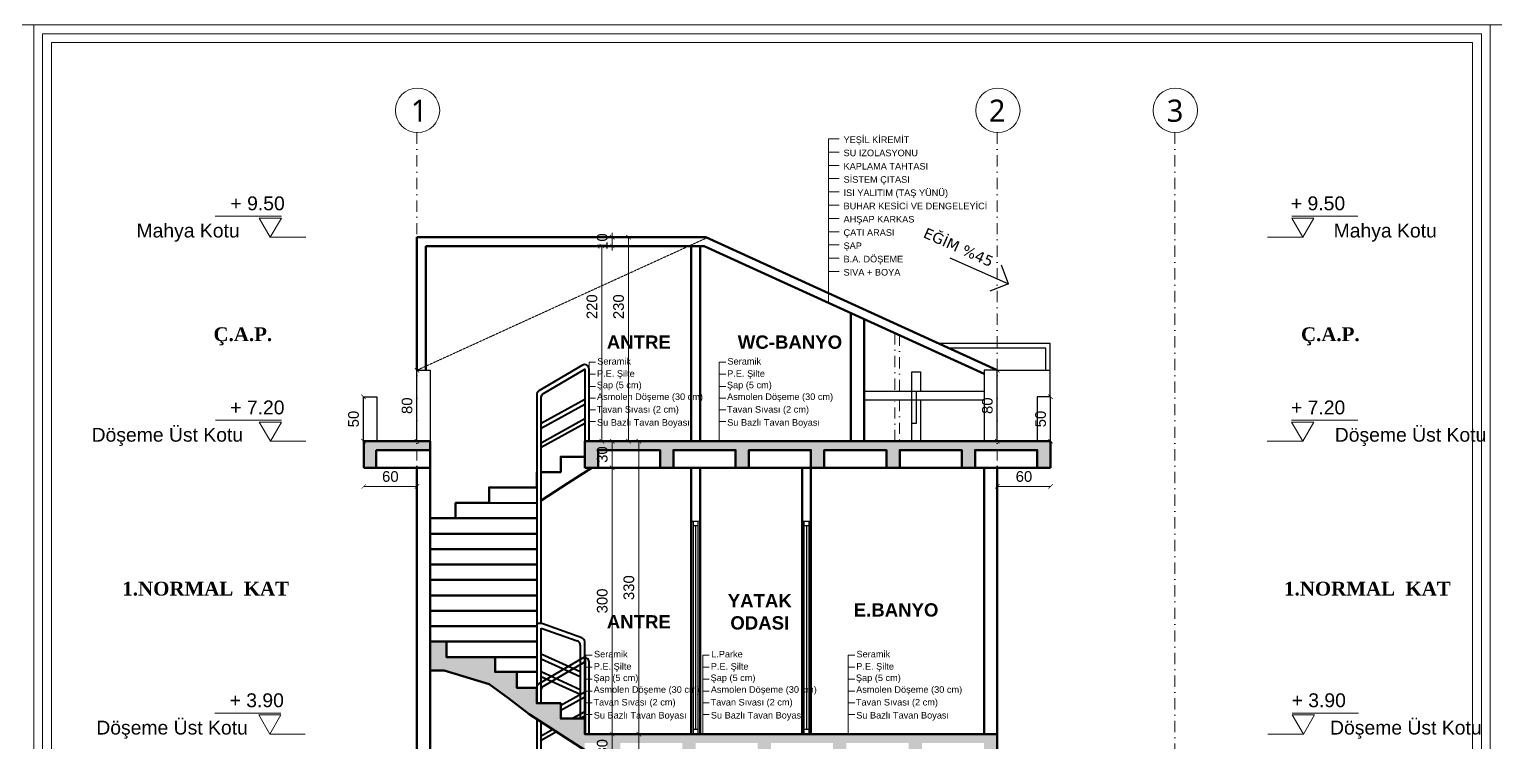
# Model space of a CAD drawing. Header units: millimetres. Extents: x 14753 to 45183, y 5640 to 19518.
# Drawn here: x 26674 to 28326, y 16760 to 17563 of the extents above; entities that cross this region are included whole.
import ezdxf

# ---------------------------------------------------------------- set-up
doc = ezdxf.new("R2010")
doc.units = ezdxf.units.MM
for name, pattern in [('DASHDOT', [25.4, 12.7, -6.35, 0, -6.35]), ('DUZ', [0]), ('HIDDEN', [0.375, 0.25, -0.125])]:
    doc.linetypes.add(name, pattern=pattern)
doc.layers.add('a_p1_enince', color=1, linetype='Continuous')
for name, color, linetype, lineweight in [('AKS', 251, 'DASHDOT', 0), ('CERCEVE', 66, 'Continuous', 0), ('Duvar', 1, 'Continuous', 50), ('DUVAR_0.30_gkhn', 7, 'DUZ', 30), ('Görüneyen', 250, 'HIDDEN', 0), ('k aks', 44, 'DASHDOT', 18), ('K GÖRÜNÜŞ ARKA', 133, 'Continuous', 25), ('k ic olcu', 254, 'Continuous', 18), ('k pencere', 4, 'Continuous', 25), ('k tarama', 252, 'Continuous', 9), ('k yazi', 253, 'Continuous', 15), ('Kolon', 30, 'Continuous', 50), ('korkuluk', 6, 'Continuous', 40), ('YAZI', 1, 'Continuous', 0)]:
    doc.layers.add(name, color=color, linetype=linetype, lineweight=lineweight)
doc.styles.add('MtXpl_Segoe_UI', font='segoeui.ttf')
doc.styles.get("Standard").update_dxf_attribs({"font": 'arial.ttf'})
doc.dimstyles.new('icölcü', dxfattribs={"dimtxt": 12, "dimasz": 5, "dimexe": 1.25, "dimexo": 0.625, "dimgap": 5, "dimtad": 1, "dimdec": 0, "dimtxsty": 'Standard', "dimblk": 'ARCHTICK', "dimcen": -10, "dimse1": 1, "dimse2": 1, "dimadec": 0, "dimazin": 0, "dimtfac": 1, "dimtdec": 0, "dimtix": 1, "dimtmove": 0, "dimatfit": 3, "dimldrblk": 'ARCHTICK', "dimfxl": 1, "dimarcsym": 0})

# ---------------------------------------------------------------- blocks, each defined once
blk = doc.blocks.new('_ArchTick')
at = {"color": 0, "linetype": 'ByBlock', "const_width": 0.15}
blk.add_lwpolyline([(-0.5, -0.5), (0.5, 0.5)], dxfattribs=at)
blk = doc.blocks.new('*D957')
at = {"layer": 'Defpoints', "color": 0, "transparency": 16777216}
for p in [(390109.3, 4550607.9), (390109.3, 4550607.9), (390109.3, 4550557.9)]:
    blk.add_point(p, dxfattribs=at)
at = {"layer": 'k ic olcu', "color": 0, "lineweight": -2, "transparency": 16777216}
blk.add_line((390109.3, 4550557.9), (390109.3, 4550607.9), dxfattribs=at)
at = {"layer": 'k ic olcu', "color": 0, "lineweight": -2, "transparency": 16777216, "xscale": 5, "yscale": 5, "zscale": 5}
for p, rotation in [((390109.3, 4550607.9), 90), ((390109.3, 4550557.9), 270)]:
    blk.add_blockref('_ArchTick', p, dxfattribs=dict(at, rotation=rotation))
at = {"layer": 'k ic olcu', "color": 0, "transparency": 16777216, "insert": (390098.1, 4550582.9), "char_height": 12, "attachment_point": 5, "rotation": 90}
blk.add_mtext('50', dxfattribs=at)
blk = doc.blocks.new('*D958')
at = {"layer": 'Defpoints', "color": 0, "transparency": 16777216}
for p in [(389335, 4550607.9), (389335, 4550607.9), (389335, 4550557.9)]:
    blk.add_point(p, dxfattribs=at)
at = {"layer": 'k ic olcu', "color": 0, "lineweight": -2, "transparency": 16777216}
blk.add_line((389335, 4550557.9), (389335, 4550607.9), dxfattribs=at)
at = {"layer": 'k ic olcu', "color": 0, "lineweight": -2, "transparency": 16777216, "xscale": 5, "yscale": 5, "zscale": 5}
for p, rotation in [((389335, 4550607.9), 90), ((389335, 4550557.9), 270)]:
    blk.add_blockref('_ArchTick', p, dxfattribs=dict(at, rotation=rotation))
at = {"layer": 'k ic olcu', "color": 0, "transparency": 16777216, "insert": (389323.8, 4550582.9), "char_height": 12, "attachment_point": 5, "rotation": 90}
blk.add_mtext('50', dxfattribs=at)
blk = doc.blocks.new('*D948')
at = {"layer": 'Defpoints', "color": 0, "transparency": 16777216}
for p in [(389615.3, 4550227.9), (389615.3, 4550227.9), (389615.3, 4550197.9)]:
    blk.add_point(p, dxfattribs=at)
at = {"layer": 'k ic olcu', "color": 0, "lineweight": -2, "transparency": 16777216}
blk.add_line((389615.3, 4550197.9), (389615.3, 4550227.9), dxfattribs=at)
at = {"layer": 'k ic olcu', "color": 0, "lineweight": -2, "transparency": 16777216, "xscale": 5, "yscale": 5, "zscale": 5}
for p, rotation in [((389615.3, 4550227.9), 90), ((389615.3, 4550197.9), 270)]:
    blk.add_blockref('_ArchTick', p, dxfattribs=dict(at, rotation=rotation))
at = {"layer": 'k ic olcu', "color": 0, "transparency": 16777216, "insert": (389604.1, 4550212.9), "char_height": 12, "attachment_point": 5, "rotation": 90}
blk.add_mtext('30', dxfattribs=at)
blk = doc.blocks.new('*D949')
at = {"layer": 'Defpoints', "color": 0, "transparency": 16777216}
for p in [(389615.3, 4550527.9), (389615.3, 4550527.9), (389615.3, 4550227.9)]:
    blk.add_point(p, dxfattribs=at)
at = {"layer": 'k ic olcu', "color": 0, "lineweight": -2, "transparency": 16777216}
blk.add_line((389615.3, 4550227.9), (389615.3, 4550527.9), dxfattribs=at)
at = {"layer": 'k ic olcu', "color": 0, "lineweight": -2, "transparency": 16777216, "xscale": 5, "yscale": 5, "zscale": 5}
for p, rotation in [((389615.3, 4550527.9), 90), ((389615.3, 4550227.9), 270)]:
    blk.add_blockref('_ArchTick', p, dxfattribs=dict(at, rotation=rotation))
at = {"layer": 'k ic olcu', "color": 0, "transparency": 16777216, "insert": (389604.1, 4550377.9), "char_height": 12, "attachment_point": 5, "rotation": 90}
blk.add_mtext('300', dxfattribs=at)
blk = doc.blocks.new('*D950')
at = {"layer": 'Defpoints', "color": 0, "transparency": 16777216}
for p in [(389615.3, 4550557.9), (389615.3, 4550557.9), (389615.3, 4550527.9)]:
    blk.add_point(p, dxfattribs=at)
at = {"layer": 'k ic olcu', "color": 0, "lineweight": -2, "transparency": 16777216}
blk.add_line((389615.3, 4550527.9), (389615.3, 4550557.9), dxfattribs=at)
at = {"layer": 'k ic olcu', "color": 0, "lineweight": -2, "transparency": 16777216, "xscale": 5, "yscale": 5, "zscale": 5}
for p, rotation in [((389615.3, 4550557.9), 90), ((389615.3, 4550527.9), 270)]:
    blk.add_blockref('_ArchTick', p, dxfattribs=dict(at, rotation=rotation))
at = {"layer": 'k ic olcu', "color": 0, "transparency": 16777216, "insert": (389604.1, 4550542.9), "char_height": 12, "attachment_point": 5, "rotation": 90}
blk.add_mtext('30', dxfattribs=at)
blk = doc.blocks.new('*D952')
at = {"layer": 'Defpoints', "color": 0, "transparency": 16777216}
for p in [(389645.3, 4550227.9), (389645.3, 4550227.9), (389645.3, 4549897.9)]:
    blk.add_point(p, dxfattribs=at)
at = {"layer": 'k ic olcu', "color": 0, "lineweight": -2, "transparency": 16777216}
blk.add_line((389645.3, 4549897.9), (389645.3, 4550227.9), dxfattribs=at)
at = {"layer": 'k ic olcu', "color": 0, "lineweight": -2, "transparency": 16777216, "xscale": 5, "yscale": 5, "zscale": 5}
for p, rotation in [((389645.3, 4550227.9), 90), ((389645.3, 4549897.9), 270)]:
    blk.add_blockref('_ArchTick', p, dxfattribs=dict(at, rotation=rotation))
at = {"layer": 'k ic olcu', "color": 0, "transparency": 16777216, "insert": (389634.1, 4550062.9), "char_height": 12, "attachment_point": 5, "rotation": 90}
blk.add_mtext('330', dxfattribs=at)
blk = doc.blocks.new('*D953')
at = {"layer": 'Defpoints', "color": 0, "transparency": 16777216}
for p in [(389645.3, 4550557.9), (389645.3, 4550557.9), (389645.3, 4550227.9)]:
    blk.add_point(p, dxfattribs=at)
at = {"layer": 'k ic olcu', "color": 0, "lineweight": -2, "transparency": 16777216}
blk.add_line((389645.3, 4550227.9), (389645.3, 4550557.9), dxfattribs=at)
at = {"layer": 'k ic olcu', "color": 0, "lineweight": -2, "transparency": 16777216, "xscale": 5, "yscale": 5, "zscale": 5}
for p, rotation in [((389645.3, 4550557.9), 90), ((389645.3, 4550227.9), 270)]:
    blk.add_blockref('_ArchTick', p, dxfattribs=dict(at, rotation=rotation))
at = {"layer": 'k ic olcu', "color": 0, "transparency": 16777216, "insert": (389634.1, 4550392.9), "char_height": 12, "attachment_point": 5, "rotation": 90}
blk.add_mtext('330', dxfattribs=at)
blk = doc.blocks.new('*D954')
at = {"layer": 'Defpoints', "color": 0, "transparency": 16777216}
for p in [(390049.3, 4550637.9), (390079.1, 4550637.9), (390049.3, 4550557.9)]:
    blk.add_point(p, dxfattribs=at)
at = {"layer": 'k ic olcu', "color": 0, "lineweight": -2, "transparency": 16777216}
blk.add_line((390049.3, 4550557.9), (390049.3, 4550637.9), dxfattribs=at)
at = {"layer": 'k ic olcu', "color": 0, "lineweight": -2, "transparency": 16777216, "xscale": 5, "yscale": 5, "zscale": 5}
for p, rotation in [((390049.3, 4550637.9), 90), ((390049.3, 4550557.9), 270)]:
    blk.add_blockref('_ArchTick', p, dxfattribs=dict(at, rotation=rotation))
at = {"layer": 'k ic olcu', "color": 0, "transparency": 16777216, "insert": (390038.1, 4550597.9), "char_height": 12, "attachment_point": 5, "rotation": 90}
blk.add_mtext('80', dxfattribs=at)
blk = doc.blocks.new('*D955')
at = {"layer": 'Defpoints', "color": 0, "transparency": 16777216}
for p in [(390049.3, 4550527.9), (390109.3, 4550527.9), (390049.3, 4550507)]:
    blk.add_point(p, dxfattribs=at)
at = {"layer": 'k ic olcu', "color": 0, "lineweight": -2, "transparency": 16777216}
blk.add_line((390109.3, 4550507), (390049.3, 4550507), dxfattribs=at)
at = {"layer": 'k ic olcu', "color": 0, "lineweight": -2, "transparency": 16777216, "xscale": 5, "yscale": 5, "zscale": 5, "rotation": 180}
blk.add_blockref('_ArchTick', (390049.3, 4550507), dxfattribs=at)
at = {"layer": 'k ic olcu', "color": 0, "lineweight": -2, "transparency": 16777216, "xscale": 5, "yscale": 5, "zscale": 5}
blk.add_blockref('_ArchTick', (390109.3, 4550507), dxfattribs=at)
at = {"layer": 'k ic olcu', "color": 0, "transparency": 16777216, "insert": (390079.3, 4550518.1), "char_height": 12, "attachment_point": 5}
blk.add_mtext('60', dxfattribs=at)
blk = doc.blocks.new('*D956')
at = {"layer": 'Defpoints', "color": 0, "transparency": 16777216}
for p in [(389395.3, 4550637.9), (389395.3, 4550637.9), (389395.3, 4550557.9)]:
    blk.add_point(p, dxfattribs=at)
at = {"layer": 'k ic olcu', "color": 0, "lineweight": -2, "transparency": 16777216}
blk.add_line((389395.3, 4550557.9), (389395.3, 4550637.9), dxfattribs=at)
at = {"layer": 'k ic olcu', "color": 0, "lineweight": -2, "transparency": 16777216, "xscale": 5, "yscale": 5, "zscale": 5}
for p, rotation in [((389395.3, 4550637.9), 90), ((389395.3, 4550557.9), 270)]:
    blk.add_blockref('_ArchTick', p, dxfattribs=dict(at, rotation=rotation))
at = {"layer": 'k ic olcu', "color": 0, "transparency": 16777216, "insert": (389384.1, 4550597.9), "char_height": 12, "attachment_point": 5, "rotation": 90}
blk.add_mtext('80', dxfattribs=at)
blk = doc.blocks.new('*D959')
at = {"layer": 'Defpoints', "color": 0, "transparency": 16777216}
for p in [(389335.3, 4550527.9), (389395.3, 4550527.9), (389335.3, 4550507)]:
    blk.add_point(p, dxfattribs=at)
at = {"layer": 'k ic olcu', "color": 0, "lineweight": -2, "transparency": 16777216}
blk.add_line((389395.3, 4550507), (389335.3, 4550507), dxfattribs=at)
at = {"layer": 'k ic olcu', "color": 0, "lineweight": -2, "transparency": 16777216, "xscale": 5, "yscale": 5, "zscale": 5, "rotation": 180}
blk.add_blockref('_ArchTick', (389335.3, 4550507), dxfattribs=at)
at = {"layer": 'k ic olcu', "color": 0, "lineweight": -2, "transparency": 16777216, "xscale": 5, "yscale": 5, "zscale": 5}
blk.add_blockref('_ArchTick', (389395.3, 4550507), dxfattribs=at)
at = {"layer": 'k ic olcu', "color": 0, "transparency": 16777216, "insert": (389365.3, 4550518.1), "char_height": 12, "attachment_point": 5}
blk.add_mtext('60', dxfattribs=at)
blk = doc.blocks.new('kot1')
for p, q in [((578788.5, 90039.1), (578863, 90039.1)), ((578801, 90015.5), (578761, 90015.5))]:
    blk.add_line(p, q)
blk.add_lwpolyline([(578813.5, 90037.1), (578788.5, 90037.1), (578801, 90015.5)], close=True)
blk = doc.blocks.new('k4')
at = {"layer": 'YAZI', "xscale": -1}
for p in [(976925, 4460772.3), (976925.1, 4460542.4), (976924.4, 4460212.4), (976936.5, 4459882.4), (976937.1, 4459822.4), (976909.9, 4459602.4), (976909.9, 4459542.4)]:
    blk.add_blockref('kot1', p, dxfattribs=at)
at = {"layer": 'YAZI'}
for s, p in [('+ 9.50', (398079.1, 4550818.2, 574.2)), ('Mahya Kotu', (397973.2, 4550787.5, 574.2)), ('+ 7.20', (398078.8, 4550588.2, 574.2)), ('Döşeme Üst Kotu', (397922.6, 4550557.4, 574.2)), ('+ 3.90', (398078.1, 4550258.2, 574.2)), ('Döşeme Üst Kotu', (397927.9, 4550227.4, 574.2)), ('+ 0.60(128.98)', (398006.5, 4549928.2, 574.2)), ('S.B.K.', (398055.2, 4549897.4, 574.2)), ('± 0.00(128.38)', (398006.6, 4549868.2, 574.2)), ('Sıfır kotu', (398025.6, 4549837.8, 574.2)), ('-2.20', (398053.3, 4549646.2, 574.2)), ('Temel Üst Kotu', (397946.7, 4549617.4, 574.2)), ('-2.80', (398081.3, 4549585.2, 459.4)), ('Temel Alt Kotu', (397954.4, 4549557.5, 459.4))]:
    blk.add_text(s, height=15.6, dxfattribs=at).set_placement(p)
at = {"layer": 'YAZI', "char_height": 15.6, "width": 230.85, "attachment_point": 2}
for s, insert in [('{\\fTimes New Roman|b1|i0|c162|p18;Ç.A.P.}', (398093, 4550686.3, 0)), ('{\\fTimes New Roman|b1|i0|c162|p18;1.NORMAL  KAT}', (398051.2, 4550399.6, 0)), ('{\\fTimes New Roman|b1|i0|c162|p18;ZEMİN  KAT}', (398046, 4550138.5, 0)), ('{\\fTimes New Roman|b1|i0|c162|p18;1.BODRUM  KAT}', (398046, 4549748.4, 0))]:
    blk.add_mtext(s, dxfattribs=dict(at, insert=insert))
blk = doc.blocks.new('k3')
at = {"layer": 'YAZI'}
for p in [(-179475, 4460772.3), (-179475.1, 4460542.4), (-179474.4, 4460212.4), (-179486.5, 4459882.4), (-179487.1, 4459822.4), (-179459.9, 4459602.4), (-179459.9, 4459542.4)]:
    blk.add_blockref('kot1', p, dxfattribs=at)
for s, p in [('+ 9.50', (399312.5, 4550818.2, 574.2)), ('Mahya Kotu', (399360.7, 4550787.5, 574.2)), ('+ 7.20', (399312.6, 4550588.2, 574.2)), ('Döşeme Üst Kotu', (399362, 4550557.4, 574.2)), ('+ 3.90', (399313.3, 4550258.2, 574.2)), ('Döşeme Üst Kotu', (399356.7, 4550227.4, 574.2)), ('+ 0.60(128.98)', (399306.2, 4549928.2, 574.2)), ('S.B.K.', (399332.9, 4549897.4, 574.2)), ('± 0.00(128.38)', (399306.9, 4549868.2, 574.2)), ('Sıfır kotu', (399335.4, 4549837.8, 574.2)), ('-2.20', (399348.6, 4549646.2, 574.2)), ('Temel Üst Kotu', (399354.3, 4549617.4, 574.2)), ('-2.80', (399320.6, 4549585.2, 459.4)), ('Temel Alt Kotu', (399349.1, 4549557.5, 459.4))]:
    blk.add_text(s, height=15.6, dxfattribs=at).set_placement(p)
at = {"layer": 'YAZI', "char_height": 15.6, "width": 230.85, "attachment_point": 2}
for s, insert in [('{\\fTimes New Roman|b1|i0|c162|p18;Ç.A.P.}', (399357, 4550686.3, 0)), ('{\\fTimes New Roman|b1|i0|c162|p18;1.NORMAL  KAT}', (399398.8, 4550399.6, 0)), ('{\\fTimes New Roman|b1|i0|c162|p18;ZEMİN  KAT}', (399404, 4550138.5, 0)), ('{\\fTimes New Roman|b1|i0|c162|p18;1.BODRUM  KAT}', (399404, 4549748.4, 0))]:
    blk.add_mtext(s, dxfattribs=dict(at, insert=insert))
blk = doc.blocks.new('GXFFCGXFGFC')
at = {"layer": 'k yazi'}
for p, q in [((25995.3, 12934.2), (25995.3, 12749.5)), ((26007.4, 12934.2), (25995.3, 12934.2)), ((26007.4, 12919.2), (25995.3, 12919.2)), ((26007.4, 12904.3), (25995.3, 12904.3)), ((26007.4, 12889.4), (25995.3, 12889.4)), ((26007.4, 12874.4), (25995.3, 12874.4)), ((26007.4, 12859.5), (25995.3, 12859.5)), ((26007.4, 12844.6), (25995.3, 12844.6)), ((26007.4, 12829.6), (25995.3, 12829.6)), ((26007.4, 12814.7), (25995.3, 12814.7)), ((26007.4, 12799.7), (25995.3, 12799.7)), ((26007.4, 12784.8), (25995.3, 12784.8))]:
    blk.add_line(p, q, dxfattribs=at)
for s, p in [('YEŞİL KİREMİT', (26012.4, 12929.6)), ('SU IZOLASYONU', (26012.4, 12914.7)), ('KAPLAMA TAHTASI', (26012.4, 12899.7)), ('SİSTEM ÇITASI', (26012.4, 12884.8)), ('ISI YALITIM (TAŞ YÜNÜ)', (26012.4, 12869.8)), ('BUHAR KESİCİ VE DENGELEYİCİ', (26012.4, 12854.9)), ('AHŞAP KARKAS', (26012.4, 12840)), ('ÇATI ARASI', (26012.4, 12825)), ('ŞAP', (26012.4, 12810.1)), ('B.A. DÖŞEME', (26012.4, 12795.1)), ('SIVA + BOYA', (26012.4, 12780.2))]:
    blk.add_text(s, height=7.4, dxfattribs=at).set_placement(p)
blk = doc.blocks.new('*D941')
at = {"layer": 'Defpoints', "color": 0, "transparency": 16777216}
for p in [(389615.3, 4550787.9), (389720.9, 4550787.9), (389704.3, 4550777.9)]:
    blk.add_point(p, dxfattribs=at)
at = {"layer": 'k ic olcu', "color": 0, "lineweight": -2, "transparency": 16777216}
for p, q in [((389615.3, 4550787.9), (389615.3, 4550792.9)), ((389615.3, 4550777.9), (389615.3, 4550787.9)), ((389615.3, 4550777.9), (389615.3, 4550772.9))]:
    blk.add_line(p, q, dxfattribs=at)
at = {"layer": 'k ic olcu', "color": 0, "lineweight": -2, "transparency": 16777216, "xscale": 5, "yscale": 5, "zscale": 5}
for p, rotation in [((389615.3, 4550787.9), 270), ((389615.3, 4550777.9), 90)]:
    blk.add_blockref('_ArchTick', p, dxfattribs=dict(at, rotation=rotation))
at = {"layer": 'k ic olcu', "color": 0, "transparency": 16777216, "insert": (389604.1, 4550782.9), "char_height": 12, "attachment_point": 5, "rotation": 90}
blk.add_mtext('10', dxfattribs=at)
blk = doc.blocks.new('*D942')
at = {"layer": 'Defpoints', "color": 0, "transparency": 16777216}
for p in [(389633.6, 4550787.9), (389720.9, 4550787.9), (389645.3, 4550557.9)]:
    blk.add_point(p, dxfattribs=at)
at = {"layer": 'k ic olcu', "color": 0, "lineweight": -2, "transparency": 16777216}
blk.add_line((389633.6, 4550557.9), (389633.6, 4550787.9), dxfattribs=at)
at = {"layer": 'k ic olcu', "color": 0, "lineweight": -2, "transparency": 16777216, "xscale": 5, "yscale": 5, "zscale": 5}
for p, rotation in [((389633.6, 4550787.9), 90), ((389633.6, 4550557.9), 270)]:
    blk.add_blockref('_ArchTick', p, dxfattribs=dict(at, rotation=rotation))
at = {"layer": 'k ic olcu', "color": 0, "transparency": 16777216, "insert": (389622.5, 4550709.5), "char_height": 12, "attachment_point": 5, "rotation": 90}
blk.add_mtext('230', dxfattribs=at)
blk = doc.blocks.new('*D943')
at = {"layer": 'Defpoints', "color": 0, "transparency": 16777216}
for p in [(389603.6, 4550777.9), (389704.3, 4550777.9), (389615.3, 4550557.9)]:
    blk.add_point(p, dxfattribs=at)
at = {"layer": 'k ic olcu', "color": 0, "lineweight": -2, "transparency": 16777216}
blk.add_line((389603.6, 4550557.9), (389603.6, 4550777.9), dxfattribs=at)
at = {"layer": 'k ic olcu', "color": 0, "lineweight": -2, "transparency": 16777216, "xscale": 5, "yscale": 5, "zscale": 5}
for p, rotation in [((389603.6, 4550777.9), 90), ((389603.6, 4550557.9), 270)]:
    blk.add_blockref('_ArchTick', p, dxfattribs=dict(at, rotation=rotation))
at = {"layer": 'k ic olcu', "color": 0, "transparency": 16777216, "insert": (389592.5, 4550709.5), "char_height": 12, "attachment_point": 5, "rotation": 90}
blk.add_mtext('220', dxfattribs=at)
blk = doc.blocks.new('b blok a-a kesiti')
at = {"layer": 'k tarama'}
h = blk.add_hatch(dxfattribs=at)
h.set_pattern_fill('JIS_STN_2.5', color=256, scale=5)
h.set_pattern_definition([(45, (66.997, -1743.027), (-8.838834765, 8.838834765), []), (45, (75.822, -1743.027), (-8.838834765, 8.838834765), [6, -2.5])])
h.paths.add_polyline_path([(389754.3, 4550547.9), (389684.3, 4550547.9), (389684.3, 4550527.9), (389669.3, 4550527.9), (389669.3, 4550547.9), (389599.3, 4550547.9), (389599.3, 4550527.9), (389584.3, 4550527.9), (389584.3, 4550557.9), (390109.3, 4550557.9), (390109.3, 4550527.9), (390094.3, 4550527.9), (390094.3, 4550547.9), (390024.3, 4550547.9), (390024.3, 4550527.9), (390009.3, 4550527.9), (390009.3, 4550547.9), (389939.3, 4550547.9), (389939.3, 4550527.9), (389924.3, 4550527.9), (389924.3, 4550547.9), (389854.3, 4550547.9), (389854.3, 4550527.9), (389839.3, 4550527.9), (389839.3, 4550547.9), (389769.3, 4550547.9), (389769.3, 4550527.9), (389754.3, 4550527.9)])
h.paths.add_polyline_path([(389335.3, 4550557.9), (389410.3, 4550557.9), (389410.3, 4550547.9), (389349.3, 4550547.9), (389349.3, 4550527.9), (389335.3, 4550527.9)])
h.paths.add_polyline_path([(389498.9, 4549938), (389476.5, 4549954.3), (389426.1, 4549969.7), (389410.3, 4549969.7), (389410.3, 4550002.1), (389428.4, 4550002.1), (389428.4, 4549984.7), (389483.3, 4549984.7), (389483.3, 4549967.9), (389507.9, 4549967.9), (389507.9, 4549950), (389530.3, 4549950), (389530.3, 4549932.6), (389557.3, 4549932.6), (389557.3, 4549915.3), (389584.3, 4549915.3), (389584.3, 4549897.9), (390249.3, 4549897.9), (390249.3, 4549617.9), (390224.3, 4549617.9), (390224.3, 4549867.9), (390224.3, 4549887.9), (390154.3, 4549887.9), (390154.3, 4549867.9), (390139.3, 4549867.9), (390139.3, 4549887.9), (390069.3, 4549887.9), (390069.3, 4549867.9), (390054.3, 4549867.9), (390054.3, 4549887.9), (389984.3, 4549887.9), (389984.3, 4549867.9), (389969.3, 4549867.9), (389969.3, 4549887.9), (389899.3, 4549887.9), (389899.3, 4549867.9), (389884.3, 4549867.9), (389884.3, 4549887.9), (389814.3, 4549887.9), (389814.3, 4549867.9), (389799.3, 4549867.9), (389799.3, 4549887.9), (389729.3, 4549887.9), (389729.3, 4549867.9), (389714.3, 4549867.9), (389714.3, 4549887.9), (389644.3, 4549887.9), (389644.3, 4549867.9), (389629.3, 4549867.9), (389629.3, 4549887.9), (389584.3, 4549887.9), (389584.3, 4549880.1), (389521.6, 4549920.4)])
h.paths.add_polyline_path([(389345.3, 4549617.9), (390299.3, 4549617.9), (390299.3, 4549557.9), (389345.3, 4549557.9)])
h.paths.add_polyline_path([(389395.3, 4549897.9), (389420.3, 4549897.9), (389420.3, 4549617.9), (389395.3, 4549617.9)])
h.paths.add_polyline_path([(389420.3, 4549706.3), (389428.4, 4549706.3), (389428.4, 4549691.6), (389483.3, 4549691.6), (389483.3, 4549676.8), (389507.9, 4549676.8), (389507.9, 4549662.1), (389530.3, 4549662.1), (389530.3, 4549647.4), (389557.3, 4549647.4), (389557.3, 4549632.6), (389584.3, 4549632.6), (389584.3, 4549617.9), (389553, 4549617.9), (389550.1, 4549619.5), (389522.5, 4549634.5), (389499.9, 4549649.4), (389477.4, 4549662.9), (389426.4, 4549676.6), (389420.3, 4549676.6)], flags=17)
h.paths.add_polyline_path([(389964.3, 4550217.9), (389964.3, 4550197.9), (389949.3, 4550197.9), (389949.3, 4550217.9), (389879.3, 4550217.9), (389879.3, 4550197.9), (389864.3, 4550197.9), (389864.3, 4550217.9), (389794.3, 4550217.9), (389794.3, 4550197.9), (389779.3, 4550197.9), (389779.3, 4550217.9), (389709.3, 4550217.9), (389709.3, 4550197.9), (389694.3, 4550197.9), (389694.3, 4550217.9), (389624.3, 4550217.9), (389624.3, 4550197.9), (389609.3, 4550197.9), (389609.3, 4550217.9), (389584.3, 4550217.9), (389584.3, 4550210.1), (389521.6, 4550250.4), (389498.9, 4550268), (389476.5, 4550284.3), (389426.1, 4550299.7), (389410.3, 4550299.7), (389410.3, 4550332.1), (389428.4, 4550332.1), (389428.4, 4550314.7), (389483.3, 4550314.7), (389483.3, 4550297.9), (389507.9, 4550297.9), (389507.9, 4550280), (389530.3, 4550280), (389530.3, 4550262.6), (389557.3, 4550262.6), (389557.3, 4550245.3), (389584.3, 4550245.3), (389584.3, 4550227.9), (390049.3, 4550227.9), (390049.3, 4550197.9), (390034.3, 4550197.9), (390034.3, 4550217.9)])
at = {"layer": 'AKS'}
blk.add_lwpolyline([(389933.9, 4550679.6), (389933.9, 4550614.3), (389938.9, 4550614.3), (389938.9, 4550677.3)], dxfattribs=at)
blk.add_lwpolyline([(389938.9, 4550557.9), (389933.9, 4550557.9), (389933.9, 4550604.3), (389938.9, 4550604.3)], close=True, dxfattribs=at)
at = {"layer": 'Duvar'}
for p, q in [((389395.3, 4550787.9), (389720.9, 4550787.9)), ((389395.3, 4550637.9), (389395.3, 4550787.9)), ((389720.9, 4550787.9), (390049.3, 4550637.9)), ((389405.3, 4550777.9), (389718.8, 4550777.9)), ((389405.3, 4550637.9), (389405.3, 4550777.9)), ((389704.3, 4550557.9), (389704.3, 4550777.9)), ((389714.3, 4550557.9), (389714.3, 4550777.9)), ((389718.8, 4550777.9), (390034.3, 4550633.8)), ((389884.3, 4550557.9), (389884.3, 4550702.3)), ((389899.3, 4550557.9), (389899.3, 4550695.4)), ((389395.3, 4550227.9), (389395.3, 4550527.9)), ((389410.3, 4550227.9), (389410.3, 4550527.9)), ((389704.3, 4550227.9), (389704.3, 4550527.9)), ((389714.3, 4550227.9), (389714.3, 4550527.9)), ((389829.3, 4550227.9), (389829.3, 4550527.9)), ((389839.3, 4550227.9), (389839.3, 4550527.9)), ((390034.3, 4550227.9), (390034.3, 4550527.9)), ((390049.3, 4550227.9), (390049.3, 4550527.9)), ((389476.5, 4550488.4), (389530.3, 4550488)), ((389410.3, 4550471.1), (389530.3, 4550471.1)), ((389410.3, 4550453.7), (389530.3, 4550453.7)), ((389410.3, 4550436.3), (389530.3, 4550436.3)), ((389410.3, 4550419), (389530.3, 4550419)), ((389410.3, 4550401.6), (389530.3, 4550401.6)), ((389410.3, 4550384.2), (389530.3, 4550384.2)), ((389410.3, 4550366.8), (389530.3, 4550366.8)), ((389410.3, 4550349.5), (389530.3, 4550349.5)), ((389410.3, 4550332.1), (389530.3, 4550332.1)), ((389483.3, 4550314.7), (389530.3, 4550314.7)), ((389507.9, 4550297.9), (389530.3, 4550297.9)), ((389395.3, 4549897.9), (389395.3, 4550227.9)), ((389410.3, 4549897.9), (389410.3, 4550227.9))]:
    blk.add_line(p, q, dxfattribs=at)
for points in [[(389535.3, 4550523.2), (389557.3, 4550523.2), (389557.3, 4550540.5), (389584.3, 4550540.5)], [(389438.8, 4550471.1), (389438.8, 4550488.4), (389476.5, 4550488.4), (389476.5, 4550505.8), (389530.3, 4550505.8), (389530.3, 4550523.2)], [(389592.3, 4550527.9), (389565.4, 4550510.5), (389535.3, 4550491.2)]]:
    blk.add_lwpolyline(points, dxfattribs=at)
at = {"layer": 'DUVAR_0.30_gkhn'}
for points in [[(389395.3, 4550557.9), (389395.3, 4550637.9), (389410.3, 4550637.9), (389410.3, 4550557.9)], [(389962.8, 4550604.3), (389962.8, 4550557.9), (389952.9, 4550557.9), (389952.9, 4550636.1), (389962.8, 4550636.1), (389962.8, 4550614.3)], [(390049.3, 4550557.9), (390049.3, 4550637.9), (390034.3, 4550637.9), (390034.3, 4550557.9)], [(389962.8, 4550614.3), (390034.3, 4550614.3), (390034.3, 4550604.3), (389899.3, 4550604.3)], [(389899.3, 4550614.3), (389962.8, 4550614.3), (389962.8, 4550614.3)], [(389335, 4550557.9), (389335, 4550607.9), (389350, 4550607.9), (389350, 4550557.9)], [(390109.3, 4550557.9), (390109.3, 4550607.9), (390094.3, 4550607.9), (390094.3, 4550557.9)]]:
    blk.add_lwpolyline(points, dxfattribs=at)
blk.add_lwpolyline([(389952.9, 4550614.3), (389957.8, 4550614.3), (389957.8, 4550577.9), (389952.9, 4550577.9)], close=True, dxfattribs=at)
at = {"layer": 'Görüneyen'}
blk.add_line((389395.3, 4550637.9), (389722.3, 4550787.3), dxfattribs=at)
at = {"layer": 'k aks'}
for p, q in [((389395.3, 4550905.8), (389395.3, 4549353.8)), ((390049.3, 4550905.8), (390049.3, 4549353.8)), ((390249.3, 4550905.8), (390249.3, 4549353.8))]:
    blk.add_line(p, q, dxfattribs=at)
at = {"layer": 'k aks', "linetype": 'Continuous'}
for centre in [(389395.9, 4550930.8), (390049.9, 4550930.8), (390249.9, 4550930.8)]:
    blk.add_circle(centre, 25, dxfattribs=at)
at = {"layer": 'K GÖRÜNÜŞ ARKA'}
blk.add_line((390049.3, 4550637.9), (390109, 4550637.9), dxfattribs=at)
for points in [[(390109, 4550607.9), (390109, 4550667.9), (389983.6, 4550667.9)], [(390104, 4550637.9), (390104, 4550662.9), (389994.5, 4550662.9)]]:
    blk.add_lwpolyline(points, dxfattribs=at)
at = {"layer": 'k pencere'}
for p, q in [((389995.9, 4550764.7), (390062, 4550735.3)), ((390062, 4550735.3), (390054.1, 4550756.4)), ((390062, 4550735.3), (390041, 4550727)), ((389706.8, 4550227.9), (389706.8, 4550467.9)), ((389711.8, 4550467.9), (389711.8, 4550227.9)), ((389831.8, 4550227.9), (389831.8, 4550467.9)), ((389836.8, 4550467.9), (389836.8, 4550227.9)), ((389706.8, 4550462.9), (389711.8, 4550462.9)), ((389709.3, 4550462.9), (389709.3, 4550232.9)), ((389831.8, 4550462.9), (389836.8, 4550462.9)), ((389834.3, 4550462.9), (389834.3, 4550232.9)), ((389711.8, 4550232.9), (389706.8, 4550232.9)), ((389836.8, 4550232.9), (389831.8, 4550232.9))]:
    blk.add_line(p, q, dxfattribs=at)
for points in [[(389714.3, 4550227.9), (389704.3, 4550227.9), (389704.3, 4550467.9), (389714.3, 4550467.9)], [(389839.3, 4550227.9), (389829.3, 4550227.9), (389829.3, 4550467.9), (389839.3, 4550467.9)]]:
    blk.add_lwpolyline(points, close=True, dxfattribs=at)
at = {"layer": 'k yazi'}
for p, q in [((389589.3, 4550646.9), (389596.5, 4550646.9)), ((389589.3, 4550557.9), (389589.3, 4550646.9)), ((389735.9, 4550646.9), (389743.2, 4550646.9)), ((389735.9, 4550557.9), (389735.9, 4550646.9)), ((389589.3, 4550633.4), (389596.5, 4550633.4)), ((389735.9, 4550633.4), (389743.2, 4550633.4)), ((389589.3, 4550619.6), (389596.5, 4550619.6)), ((389589.3, 4550619.6), (389596.5, 4550619.6)), ((389735.9, 4550619.6), (389743.2, 4550619.6)), ((389735.9, 4550619.6), (389743.2, 4550619.6)), ((389589.3, 4550606.4), (389596.5, 4550606.4)), ((389589.3, 4550606.4), (389596.5, 4550606.4)), ((389735.9, 4550606.4), (389743.2, 4550606.4)), ((389735.9, 4550606.4), (389743.2, 4550606.4)), ((389589.3, 4550593.2), (389596.5, 4550593.2)), ((389589.3, 4550593.2), (389596.5, 4550593.2)), ((389589.3, 4550580.1), (389596.5, 4550580.1)), ((389589.3, 4550580.1), (389596.5, 4550580.1)), ((389735.9, 4550593.2), (389743.2, 4550593.2)), ((389735.9, 4550593.2), (389743.2, 4550593.2)), ((389735.9, 4550580.1), (389743.2, 4550580.1)), ((389735.9, 4550580.1), (389743.2, 4550580.1)), ((389585.6, 4550316.9), (389592.8, 4550316.9)), ((389585.6, 4550227.9), (389585.6, 4550316.9)), ((389717.5, 4550316.9), (389724.7, 4550316.9)), ((389717.5, 4550227.9), (389717.5, 4550316.9)), ((389881.3, 4550316.9), (389888.6, 4550316.9)), ((389881.3, 4550227.9), (389881.3, 4550316.9)), ((389585.6, 4550303.4), (389592.8, 4550303.4)), ((389717.5, 4550303.4), (389724.7, 4550303.4)), ((389881.3, 4550303.4), (389888.6, 4550303.4)), ((389585.6, 4550289.6), (389592.8, 4550289.6)), ((389585.6, 4550289.6), (389592.8, 4550289.6)), ((389717.5, 4550289.6), (389724.7, 4550289.6)), ((389717.5, 4550289.6), (389724.7, 4550289.6)), ((389881.3, 4550289.6), (389888.6, 4550289.6)), ((389881.3, 4550289.6), (389888.6, 4550289.6)), ((389585.6, 4550276.4), (389592.8, 4550276.4)), ((389585.6, 4550276.4), (389592.8, 4550276.4)), ((389717.5, 4550276.4), (389724.7, 4550276.4)), ((389717.5, 4550276.4), (389724.7, 4550276.4)), ((389881.3, 4550276.4), (389888.6, 4550276.4)), ((389881.3, 4550276.4), (389888.6, 4550276.4)), ((389585.6, 4550263.2), (389592.8, 4550263.2)), ((389585.6, 4550263.2), (389592.8, 4550263.2)), ((389585.6, 4550250.1), (389592.8, 4550250.1)), ((389585.6, 4550250.1), (389592.8, 4550250.1)), ((389717.5, 4550263.2), (389724.7, 4550263.2)), ((389717.5, 4550263.2), (389724.7, 4550263.2)), ((389717.5, 4550250.1), (389724.7, 4550250.1)), ((389717.5, 4550250.1), (389724.7, 4550250.1)), ((389881.3, 4550263.2), (389888.6, 4550263.2)), ((389881.3, 4550263.2), (389888.6, 4550263.2)), ((389881.3, 4550250.1), (389888.6, 4550250.1)), ((389881.3, 4550250.1), (389888.6, 4550250.1))]:
    blk.add_line(p, q, dxfattribs=at)
at = {"layer": 'Kolon'}
for p, q in [((389410.3, 4550557.9), (389335.3, 4550557.9)), ((389335.3, 4550527.9), (389335.3, 4550557.9)), ((389410.3, 4550547.9), (389349.3, 4550547.9)), ((389349.3, 4550547.9), (389349.3, 4550527.9)), ((389410.3, 4550527.9), (389410.3, 4550557.9)), ((390109.3, 4550557.9), (389584.3, 4550557.9)), ((389584.3, 4550527.9), (389584.3, 4550557.9)), ((390109.3, 4550527.9), (390109.3, 4550557.9)), ((389410.3, 4550527.9), (389335.3, 4550527.9)), ((390109.3, 4550527.9), (389584.3, 4550527.9)), ((390049.3, 4550197.9), (390049.3, 4550227.9))]:
    blk.add_line(p, q, dxfattribs=at)
for points in [[(389669.3, 4550527.9), (389669.3, 4550547.9), (389599.3, 4550547.9), (389599.3, 4550527.9)], [(389754.3, 4550527.9), (389754.3, 4550547.9), (389684.3, 4550547.9), (389684.3, 4550527.9)], [(389839.3, 4550527.9), (389839.3, 4550547.9), (389769.3, 4550547.9), (389769.3, 4550527.9)], [(389924.3, 4550527.9), (389924.3, 4550547.9), (389854.3, 4550547.9), (389854.3, 4550527.9)], [(390009.3, 4550527.9), (390009.3, 4550547.9), (389939.3, 4550547.9), (389939.3, 4550527.9)], [(390094.3, 4550527.9), (390094.3, 4550547.9), (390024.3, 4550547.9), (390024.3, 4550527.9)], [(390049.3, 4550227.9), (389584.3, 4550227.9), (389584.3, 4550245.3), (389557.3, 4550245.3), (389557.3, 4550262.6), (389530.3, 4550262.6), (389530.3, 4550280), (389507.9, 4550280), (389507.9, 4550297.9), (389483.3, 4550297.9), (389483.3, 4550314.7), (389428.4, 4550314.7), (389428.4, 4550332.1), (389410.3, 4550332.1)], [(390049.3, 4550197.9), (389603.2, 4550197.9), (389521.6, 4550250.4), (389498.9, 4550268), (389476.5, 4550284.3), (389426.1, 4550299.7), (389410.3, 4550299.7)]]:
    blk.add_lwpolyline(points, dxfattribs=at)
at = {"layer": 'korkuluk'}
for p, q in [((389584.3, 4550605.1), (389535.3, 4550577.9)), ((389584.3, 4550599.4), (389535.3, 4550572.2)), ((389584.3, 4550583), (389535.3, 4550555.7)), ((389584.3, 4550578), (389535.3, 4550550.7)), ((389535.3, 4550262.6), (389535.3, 4550347.3)), ((389535.3, 4550347.3), (389575.9, 4550332.9)), ((389579.3, 4550297.9), (389535.3, 4550317.9)), ((389579.3, 4550328.2), (389579.3, 4550245.3)), ((389579.3, 4550292.4), (389535.3, 4550312.4)), ((389579.3, 4550277.9), (389535.3, 4550297.9)), ((389579.3, 4550272.4), (389535.3, 4550292.4)), ((389584.3, 4550275.1), (389557.3, 4550260.1)), ((389584.3, 4550269.4), (389557.3, 4550254.4)), ((389584.3, 4550253), (389570.4, 4550245.3)), ((389548.5, 4550233.1), (389535.3, 4550225.7)), ((389584.3, 4550248), (389579.4, 4550245.3)), ((389584.3, 4550245.3), (389584.1, 4550245.3)), ((389552.6, 4550230.4), (389535.3, 4550220.7))]:
    blk.add_line(p, q, dxfattribs=at)
for points in [[(389589.3, 4550557.9), (389589.3, 4550639.2, 0.580192), (389581.7, 4550643.5), (389532.7, 4550614.6, 0.265669), (389530.3, 4550610.3), (389530.3, 4550488)], [(389535.3, 4550491.2), (389535.3, 4550607.4, -0.265669), (389537.7, 4550611.8), (389584.3, 4550639.2), (389584.3, 4550557.9)], [(389584.3, 4550245.3), (389584.3, 4550331.7, 0.317616), (389580.9, 4550336.4), (389536.1, 4550352.4, 0.085367), (389534.4, 4550352.6), (389530.3, 4550352.6)], [(389589.3, 4550227.9), (389589.3, 4550309.2, 0.580192), (389581.7, 4550313.5), (389532.7, 4550284.6, 0.265669), (389530.3, 4550280.3), (389530.3, 4550262.6)], [(389535.3, 4550262.6), (389535.3, 4550277.4, -0.265669), (389537.7, 4550281.8), (389584.3, 4550309.2), (389584.3, 4550227.9)]]:
    blk.add_lwpolyline(points, format="xyb", dxfattribs=at)
for points in [[(389530.3, 4550488), (389530.3, 4550262.6)], [(389535.3, 4550352.6), (389535.3, 4550491.2)], [(389530.3, 4550244.8), (389530.3, 4550158)], [(389535.3, 4550161.2), (389535.3, 4550241.6)]]:
    blk.add_lwpolyline(points, dxfattribs=at)
blk.add_arc((389574.3, 4550328.2), 5, 0, 70.4827, dxfattribs=at)
at = {"layer": 'a_p1_enince'}
blk.add_blockref('GXFFCGXFGFC', (363863.6, 4537964.4), dxfattribs=at)
at = {"layer": 'k ic olcu'}
for name, p in [('k4', (-8894, 0)), ('k3', (-8932.4, 0))]:
    blk.add_blockref(name, p, dxfattribs=at)
at = {"layer": 'k aks', "style": 'MtXpl_Segoe_UI'}
for s, p in [('2', (390039.8, 4550917.9)), ('3', (390240.3, 4550917.9)), ('1', (389388.4, 4550917.9))]:
    blk.add_text(s, height=25, dxfattribs=at).set_placement(p)
at = {"layer": 'k yazi', "insert": (389964.7, 4550787.9), "char_height": 12, "attachment_point": 7, "rotation": 336.0375}
blk.add_mtext_dynamic_manual_height_columns('{\\fVerdana|b0|i0|c162|p34;EĞİM %45}', width=153.763, gutter_width=12.5, heights=[0], dxfattribs=at)
at = {"layer": 'k yazi'}
for s, insert, char_height, width, attachment_point in [('{\\fArial|b1|i0|c162|p34;\\C0;ANTRE}', (389645.3, 4550677.1), 15, 177.577, 2), ('{\\fArial|b1|i0|c162|p34;\\C0;WC-BANYO}', (389815.6, 4550677.1), 15, 177.577, 2), ('{\\C7;Seramik}', (389598.5, 4550651.7), 7.4, 53.891, 1), ('{\\C7;Seramik}', (389745.2, 4550651.7), 7.4, 53.891, 1), ('{\\fArial|b0|i0|c162|p34;\\C7;P.E. Şilte}', (389598.2, 4550637.9), 7.4, 45.536, 1), ('{\\fArial|b0|i0|c162|p34;\\C7;P.E. Şilte}', (389744.9, 4550637.9), 7.4, 45.536, 1), ('{\\fArial|b0|i0|c162|p34;\\C7;Şap (5 cm)}', (389597.9, 4550625), 7.4, 52.752, 1), ('{\\fArial|b0|i0|c162|p34;\\C7;Şap (5 cm)}', (389744.6, 4550625), 7.4, 52.752, 1), ('{\\C7;Asmolen Döşeme (30 cm)}', (389598.1, 4550611.8), 7.4, 121.866, 1), ('{\\fArial|b0|i0|c162|p34;\\C7;Tavan Sıvası (2 cm)}', (389597.9, 4550597.5), 7.4, 92.245, 1), ('{\\C7;Asmolen Döşeme (30 cm)}', (389744.8, 4550611.8), 7.4, 121.866, 1), ('{\\fArial|b0|i0|c162|p34;\\C7;Tavan Sıvası (2 cm)}', (389744.6, 4550597.5), 7.4, 92.245, 1), ('{\\fArial|b0|i0|c162|p34;\\C7;Su Bazlı Tavan Boyası}', (389598.2, 4550582.8), 7.4, 113.095, 1), ('{\\fArial|b0|i0|c162|p34;\\C7;Su Bazlı Tavan Boyası}', (389744.9, 4550582.8), 7.4, 113.095, 1), ('{\\fArial|b1|i0|c162|p34;\\C0;YATAK ODASI}', (389781.6, 4550385.7), 15, 64.447, 2), ('{\\fArial|b1|i0|c162|p34;\\C0;E.BANYO}', (389935.2, 4550375.3), 15, 177.577, 2), ('{\\fArial|b1|i0|c162|p34;\\C0;ANTRE}', (389645.3, 4550361.9), 15, 177.577, 2), ('{\\C7;Seramik}', (389594.8, 4550321.7), 7.4, 53.891, 1), ('{\\C7;L.Parke}', (389726.8, 4550321.7), 7.4, 53.891, 1), ('{\\C7;Seramik}', (389890.6, 4550321.7), 7.4, 53.891, 1), ('{\\fArial|b0|i0|c162|p34;\\C7;P.E. Şilte}', (389594.5, 4550307.9), 7.4, 45.536, 1), ('{\\fArial|b0|i0|c162|p34;\\C7;P.E. Şilte}', (389726.4, 4550307.9), 7.4, 45.536, 1), ('{\\fArial|b0|i0|c162|p34;\\C7;P.E. Şilte}', (389890.3, 4550307.9), 7.4, 45.536, 1), ('{\\fArial|b0|i0|c162|p34;\\C7;Şap (5 cm)}', (389594.2, 4550295), 7.4, 52.752, 1), ('{\\fArial|b0|i0|c162|p34;\\C7;Şap (5 cm)}', (389726.2, 4550295), 7.4, 52.752, 1), ('{\\fArial|b0|i0|c162|p34;\\C7;Şap (5 cm)}', (389890, 4550295), 7.4, 52.752, 1), ('{\\C7;Asmolen Döşeme (30 cm)}', (389594.4, 4550281.8), 7.4, 121.866, 1), ('{\\fArial|b0|i0|c162|p34;\\C7;Tavan Sıvası (2 cm)}', (389594.2, 4550267.5), 7.4, 92.245, 1), ('{\\fArial|b0|i0|c162|p34;\\C7;Tavan Sıvası (2 cm)}', (389726.1, 4550267.5), 7.4, 92.245, 1), ('{\\C7;Asmolen Döşeme (30 cm)}', (389726.4, 4550281.8), 7.4, 121.866, 1), ('{\\C7;Asmolen Döşeme (30 cm)}', (389890.2, 4550281.8), 7.4, 121.866, 1), ('{\\fArial|b0|i0|c162|p34;\\C7;Tavan Sıvası (2 cm)}', (389889.9, 4550267.5), 7.4, 92.245, 1), ('{\\fArial|b0|i0|c162|p34;\\C7;Su Bazlı Tavan Boyası}', (389594.5, 4550252.8), 7.4, 113.095, 1), ('{\\fArial|b0|i0|c162|p34;\\C7;Su Bazlı Tavan Boyası}', (389726.5, 4550252.8), 7.4, 113.095, 1), ('{\\fArial|b0|i0|c162|p34;\\C7;Su Bazlı Tavan Boyası}', (389890.3, 4550252.8), 7.4, 113.095, 1)]:
    blk.add_mtext(s, dxfattribs=dict(at, insert=insert, char_height=char_height, width=width, attachment_point=attachment_point))
at = {"layer": 'k ic olcu'}
for base, p1, p2, picture, middle in [((389603.6, 4550777.9), (389615.3, 4550557.9), (389704.3, 4550777.9), '*D943', (389603.6, 4550709.5)), ((389633.6, 4550787.9), (389645.3, 4550557.9), (389720.9, 4550787.9), '*D942', (389633.6, 4550709.5))]:
    dim = blk.add_linear_dim(base=base, p1=p1, p2=p2, angle=90, dimstyle='icölcü', dxfattribs=at)
    dim.commit()
    dim.dimension.update_dxf_attribs({"geometry": picture, "text_midpoint": middle, "dimtype": 128})
for base, p1, p2, angle, picture, middle in [((389615.3, 4550787.9), (389704.3, 4550777.9), (389720.9, 4550787.9), 90, '*D941', (389604.1, 4550782.9)), ((389395.3, 4550637.9), (389395.3, 4550557.9), (389395.3, 4550637.9), 90, '*D956', (389384.1, 4550597.9)), ((390049.3, 4550637.9), (390049.3, 4550557.9), (390079.1, 4550637.9), 90, '*D954', (390038.1, 4550597.9)), ((389335, 4550607.9), (389335, 4550557.9), (389335, 4550607.9), 90, '*D958', (389323.8, 4550582.9)), ((390109.3, 4550607.9), (390109.3, 4550557.9), (390109.3, 4550607.9), 90, '*D957', (390098.1, 4550582.9)), ((389615.3, 4550557.9), (389615.3, 4550527.9), (389615.3, 4550557.9), 90, '*D950', (389604.1, 4550542.9)), ((389645.3, 4550557.9), (389645.3, 4550227.9), (389645.3, 4550557.9), 90, '*D953', (389634.1, 4550392.9)), ((389615.3, 4550527.9), (389615.3, 4550227.9), (389615.3, 4550527.9), 90, '*D949', (389604.1, 4550377.9)), ((389335.3, 4550507), (389395.3, 4550527.9), (389335.3, 4550527.9), 180, '*D959', (389365.3, 4550518.1)), ((390049.3, 4550507), (390109.3, 4550527.9), (390049.3, 4550527.9), 180, '*D955', (390079.3, 4550518.1)), ((389615.3, 4550227.9), (389615.3, 4550197.9), (389615.3, 4550227.9), 90, '*D948', (389604.1, 4550212.9)), ((389645.3, 4550227.9), (389645.3, 4549897.9), (389645.3, 4550227.9), 90, '*D952', (389634.1, 4550062.9))]:
    dim = blk.add_linear_dim(base=base, p1=p1, p2=p2, angle=angle, dimstyle='icölcü', dxfattribs=at)
    dim.commit()
    dim.dimension.update_dxf_attribs({"geometry": picture, "text_midpoint": middle})

msp = doc.modelspace()

# ---------------------------------------------------------------- linework, layer by layer
at = {"layer": 'CERCEVE'}
for points in [[(24938.8, 15622.6), (26679.3, 15622.6), (26679.3, 17567.6), (24938.8, 17567.6)], [(26679.3, 15622.6), (28320.7, 15622.6), (28320.7, 17567.6), (26679.3, 17567.6)], [(26689.3, 15632.6), (28310.7, 15632.6), (28310.7, 17557.6), (26689.3, 17557.6)], [(28320.7, 15622.6), (30160.3, 15622.6), (30160.3, 17567.6), (28320.7, 17567.6)], [(26699.3, 15642.6), (28300.7, 15642.6), (28300.7, 17547.6), (26699.3, 17547.6)]]:
    msp.add_lwpolyline(points, close=True, dxfattribs=at)

# ---------------------------------------------------------------- block references
at = {"layer": 'k ic olcu'}
msp.add_blockref('b blok a-a kesiti', (-362284.1, -4533459.5), dxfattribs=at)

doc.saveas('drawing.dxf')
